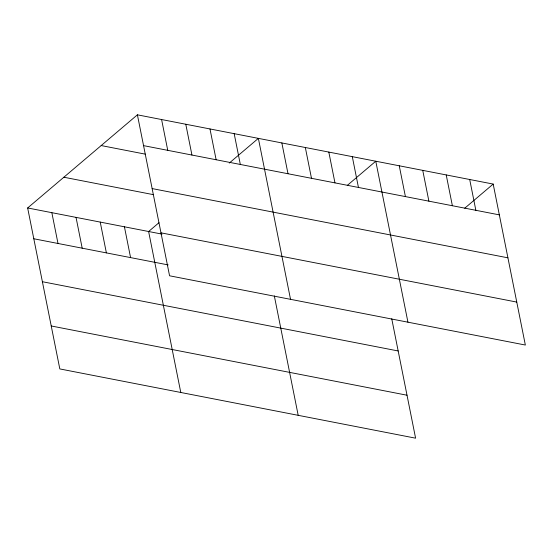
<?xml version="1.0" encoding="UTF-8"?>
<svg xmlns="http://www.w3.org/2000/svg" width="553" height="553" viewBox="0 0 553 553"><rect width="100%" height="100%" fill="white"/><g stroke="black" fill="none" stroke-linecap="round" stroke-linejoin="round"><path stroke-width="0.83" d="M391.738 318.749L415.6 438.176L59.814 368.927L27.65 207.963L137.4 114.824L493.186 184.073L525.35 345.037L169.564 275.788L137.4 114.824M158.967 222.728L148.619 231.507L180.783 392.471M229.267 163.066L258.369 138.368L290.532 299.332M347.319 185.373L375.777 161.22L407.941 322.185M464.727 208.225L493.186 184.073M143.552 145.626L499.338 214.875M101.185 145.563L145.398 154.169M152.137 188.58L507.924 257.829M63.865 177.23L153.133 194.601M160.978 232.834L516.765 302.083M27.65 207.963L162.036 234.119M33.802 238.765L168.188 264.922M42.387 281.719L398.174 350.968M51.229 325.973L407.015 395.222M469.704 179.504L475.856 210.306M446.223 174.935L452.375 205.737M422.741 170.365L428.893 201.161M399.259 165.796L405.411 196.591M352.296 156.651L358.448 187.453M328.814 152.082L334.966 182.884M305.332 147.513L311.484 178.308M281.85 142.944L288.002 173.739M274.329 295.896L298.191 415.324M234.175 133.66L240.327 164.462M209.981 128.953L216.133 159.755M185.787 124.245L191.939 155.04M161.594 119.531L167.746 150.333M124.425 226.799L130.577 257.601M100.231 222.092L106.383 252.887M76.038 217.384L82.19 248.179M51.844 212.67L57.996 243.472"/></g></svg>
